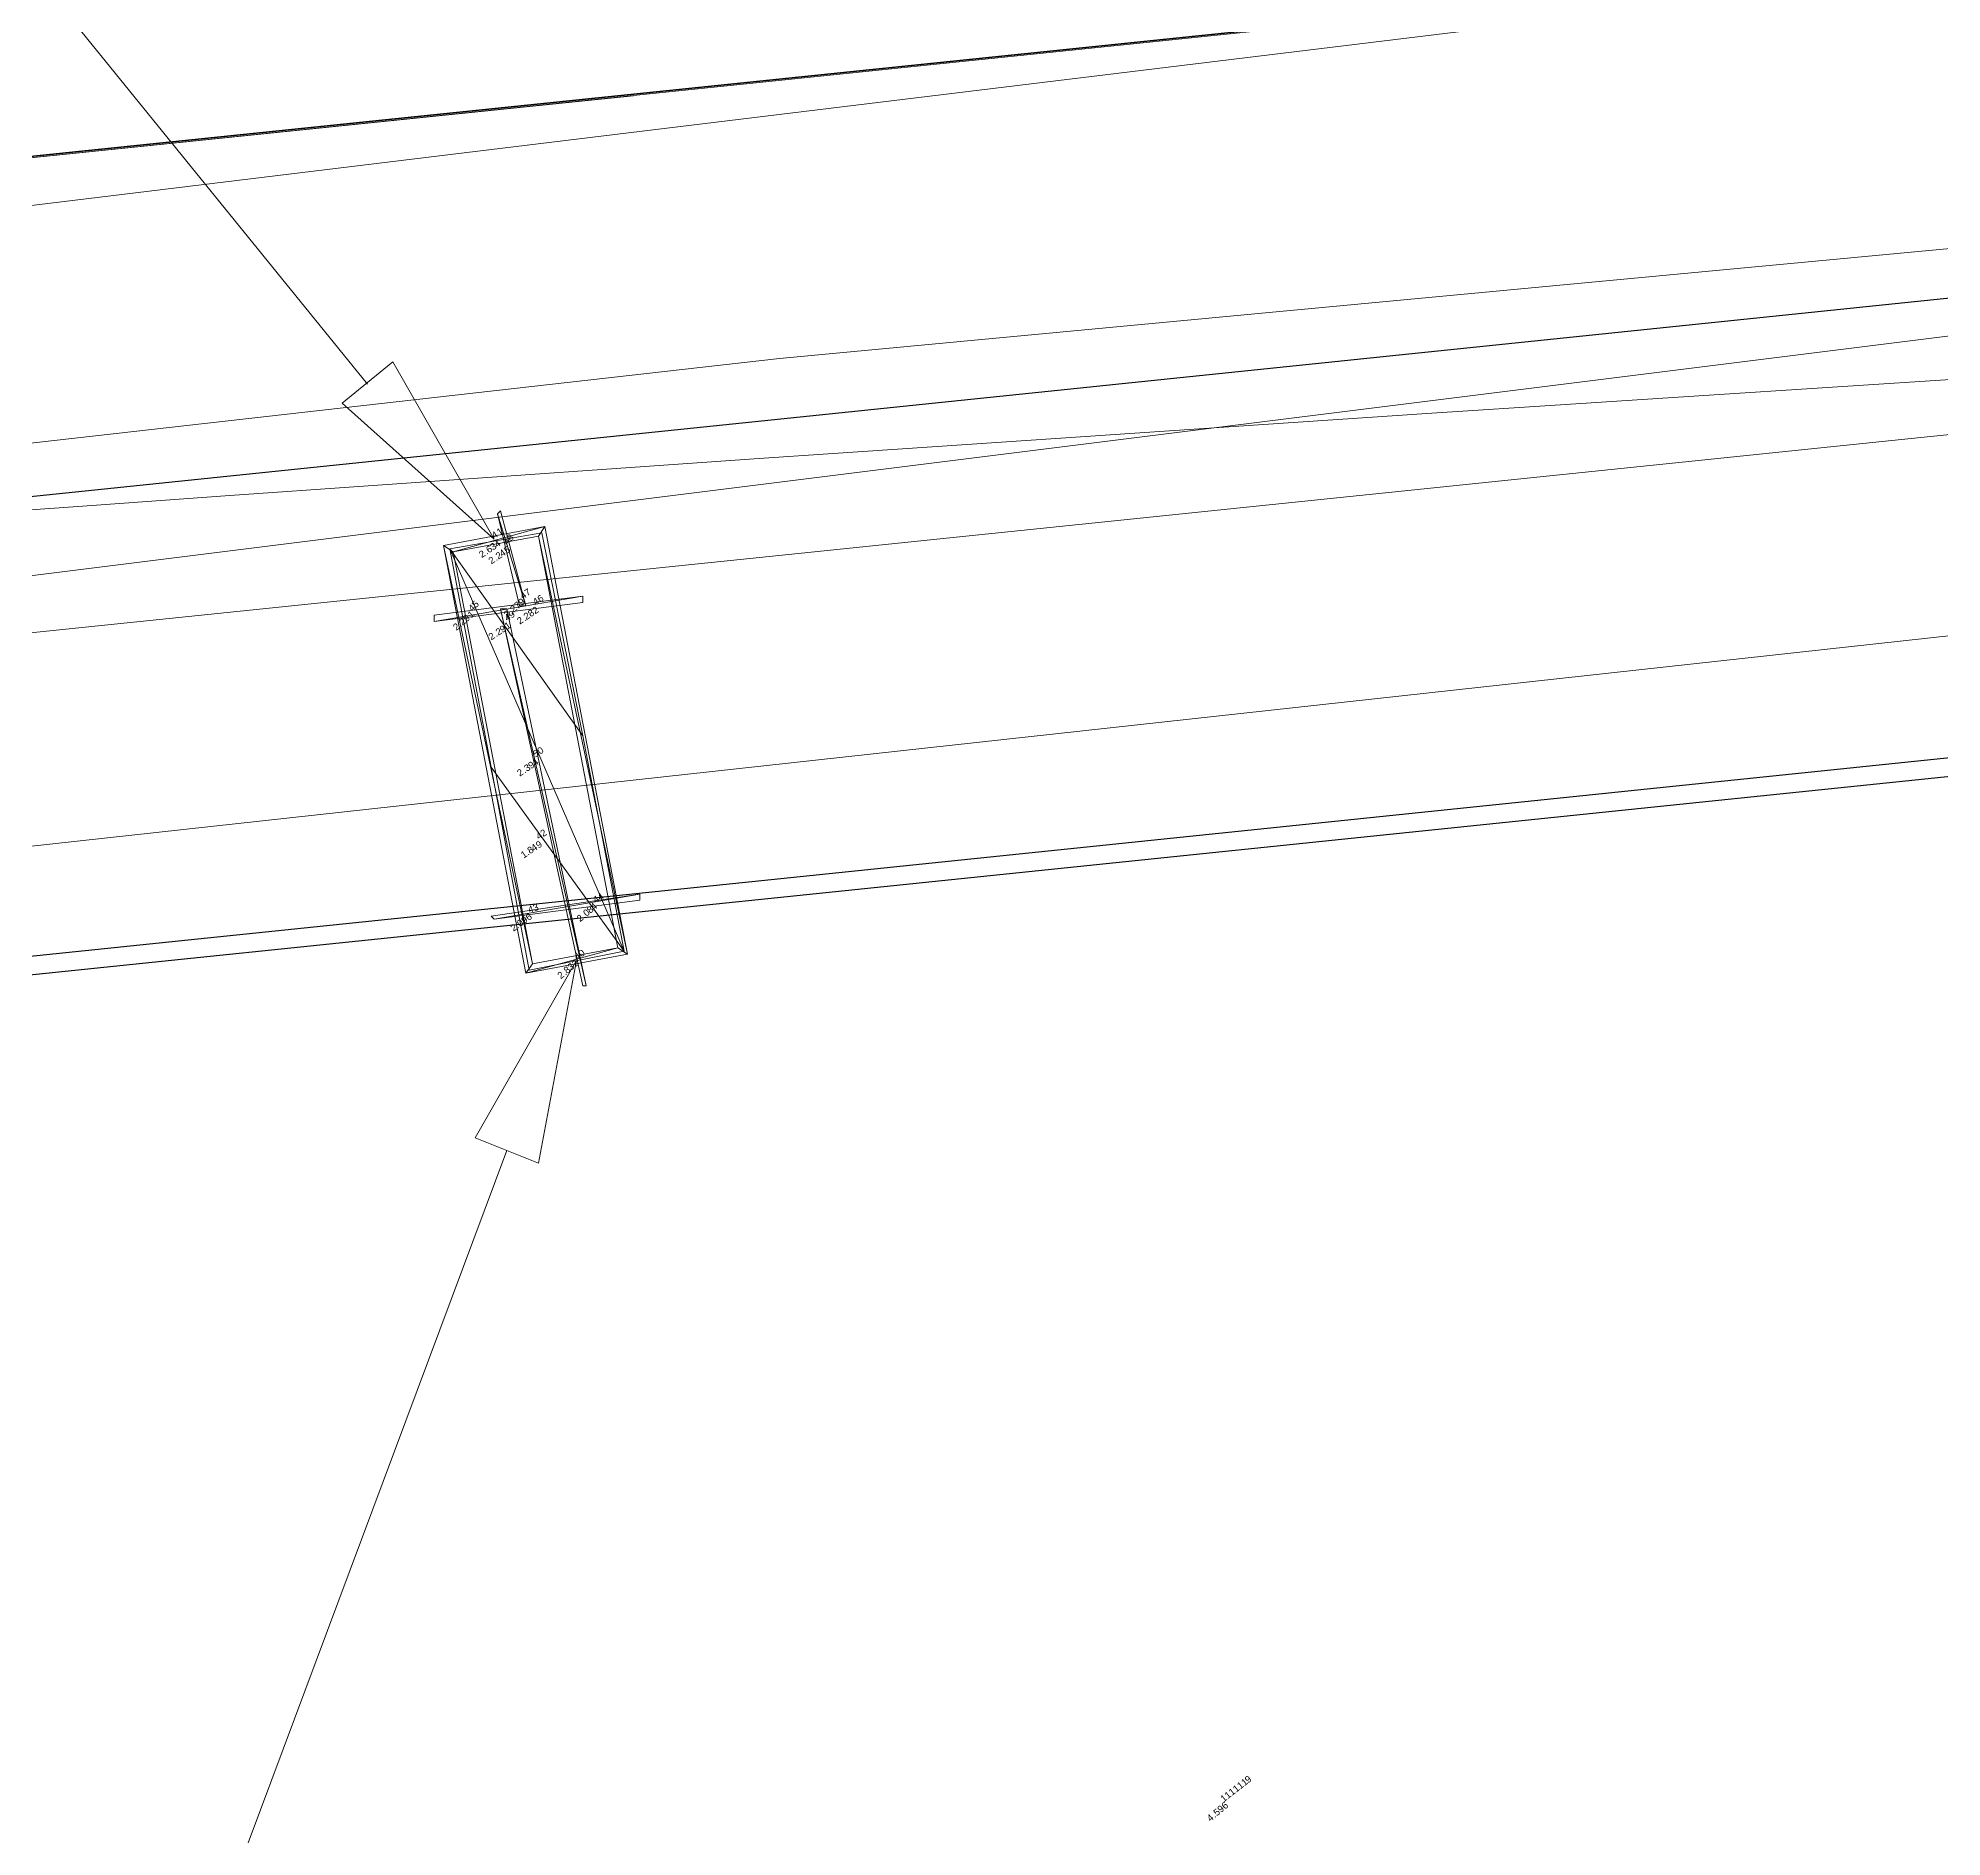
# Model space of a CAD drawing. Header units: inches. Extents: x -0.6 to 32.5, y 0.8 to 22.6.
# Drawn here: x 25.801 to 26.802, y 12.498 to 13.444 of the extents above; entities that cross this region are included whole.
import ezdxf

# ---------------------------------------------------------------- set-up
doc = ezdxf.new("R2010")
doc.units = ezdxf.units.IN
doc.header["$MEASUREMENT"] = 0
doc.layers.add('PDF_Geometry', color=7, linetype='Continuous', true_color=0xa5a5a5)
doc.layers.add('PDF_Text', color=7, linetype='Continuous')
doc.styles.add('PDF Arial', font='arial.ttf')

msp = doc.modelspace()

# ---------------------------------------------------------------- linework, layer by layer
at = {"layer": 'PDF_Geometry', "color": 7, "lineweight": 9}
for points in [[(25.9739, 13.2622), (25.4072, 13.9606), (25.3006, 13.9522)], [(26.1906, 13.2756), (26.1906, 13.2756)], [(26.0472, 12.8589), (25.7406, 12.0389), (25.6339, 12.0306)]]:
    msp.add_lwpolyline(points, dxfattribs=at)
at = {"layer": 'PDF_Geometry', "color": 254, "lineweight": 0, "true_color": 0xdcdcdc}
for points in [[(27.3156, 13.5389), (27.1489, 13.7722), (17.2789, 12.5006), (27.3156, 13.5389)], [(27.2155, 13.5289), (17.3989, 12.3339), (17.2789, 12.5006), (27.2155, 13.5289)], [(27.3339, 13.3622), (27.2155, 13.5289), (17.3989, 12.3339), (27.3339, 13.3622)]]:
    msp.add_lwpolyline(points, dxfattribs=at)
at = {"layer": 'PDF_Geometry', "lineweight": 0}
for points in [[(17.2789, 12.5006), (27.7239, 13.5806)], [(16.2956, 12.2206), (27.7239, 13.4022)], [(16.2956, 12.2206), (27.7239, 13.4022)]]:
    msp.add_lwpolyline(points, dxfattribs=at)
at = {"layer": 'PDF_Geometry', "color": 9, "lineweight": 5, "true_color": 0xbababa}
msp.add_lwpolyline([(18.3122, 12.4472), (18.8139, 12.5039), (19.2706, 12.5389), (19.4706, 12.5239), (19.6589, 12.5072), (19.8856, 12.5439), (20.3106, 12.6022), (20.7322, 12.6722), (21.1856, 12.7406), (21.5256, 12.7939), (22.0639, 12.8439), (22.6556, 12.9056), (23.2206, 12.9656), (23.9606, 13.0439), (24.1839, 13.0639), (24.8672, 13.1356), (25.4656, 13.1939), (26.1906, 13.2756), (26.8822, 13.3406), (27.5589, 13.4122), (27.7239, 13.4289)], dxfattribs=at)
at = {"layer": 'PDF_Geometry', "color": 7, "lineweight": 13}
for points in [[(24.5589, 13.2539), (26.1139, 13.4139)], [(11.8406, 11.6889), (27.7239, 13.3306)]]:
    msp.add_lwpolyline(points, dxfattribs=at)
at = {"layer": 'PDF_Geometry', "color": 2, "lineweight": 0}
for points in [[(27.7239, 13.4022), (16.2956, 12.2206), (15.6222, 12.1372), (14.9489, 12.0489), (14.2772, 11.9539), (13.6056, 11.8522), (11.7772, 11.5656), (11.4639, 11.5156), (11.8289, 11.5156), (27.7239, 13.1606)], [(16.2956, 12.2206), (16.4572, 11.9939), (27.7239, 13.4022), (16.2956, 12.2206)], [(16.4572, 11.9939), (27.7239, 13.4022), (27.7239, 13.2306), (16.4572, 11.9939)], [(27.7239, 13.2306), (27.7239, 13.1606), (16.4572, 11.9939), (27.7239, 13.2306)]]:
    msp.add_lwpolyline(points, dxfattribs=at)
at = {"layer": 'PDF_Geometry', "color": 7, "lineweight": 0}
for points in [[(25.9872, 13.2739), (26.0406, 13.1806), (25.9606, 13.2522), (25.9872, 13.2739)], [(26.0672, 13.1872), (26.0189, 13.1739), (26.0139, 13.1772), (26.0672, 13.1872)], [(26.0639, 13.1822), (26.0672, 13.1872), (26.0189, 13.1739), (26.0639, 13.1822)], [(26.1106, 12.9622), (26.0639, 13.1822), (26.0672, 13.1872), (26.1106, 12.9622)], [(26.1055, 12.9655), (26.1106, 12.9622), (26.0639, 13.1822), (26.1055, 12.9655)], [(26.0189, 13.1739), (26.0139, 13.1772), (26.0606, 12.9572), (26.0189, 13.1739)], [(26.0139, 13.1772), (26.0606, 12.9572), (26.0572, 12.9522), (26.0139, 13.1772)], [(26.0606, 12.9572), (26.0572, 12.9522), (26.1055, 12.9655), (26.0606, 12.9572)], [(26.0572, 12.9522), (26.1055, 12.9655), (26.1106, 12.9622), (26.0572, 12.9522)], [(26.0306, 12.8656), (26.0839, 12.9589), (26.0639, 12.8522), (26.0306, 12.8656)]]:
    msp.add_lwpolyline(points, dxfattribs=at)
at = {"layer": 'PDF_Geometry', "color": 140, "lineweight": 0}
for points in [[(26.0572, 13.1456), (26.0422, 13.1939), (26.0439, 13.1956), (26.0572, 13.1456)], [(26.0539, 13.1456), (26.0572, 13.1456), (26.0422, 13.1939), (26.0539, 13.1456)], [(26.0089, 13.1406), (26.0089, 13.1372), (26.0872, 13.1506), (26.0089, 13.1406)], [(26.0089, 13.1372), (26.0872, 13.1506), (26.0872, 13.1472), (26.0089, 13.1372)], [(26.0472, 13.1439), (26.0439, 13.1439), (26.0889, 12.9456), (26.0472, 13.1439)], [(26.0439, 13.1439), (26.0889, 12.9456), (26.0872, 12.9456), (26.0439, 13.1439)], [(26.0389, 12.9822), (26.0406, 12.9806), (26.1172, 12.9939), (26.0389, 12.9822)], [(26.0406, 12.9806), (26.1172, 12.9939), (26.1172, 12.9906), (26.0406, 12.9806)]]:
    msp.add_lwpolyline(points, dxfattribs=at)
at = {"layer": 'PDF_Geometry', "color": 6, "lineweight": 0}
for points in [[(26.0656, 13.1839), (26.0872, 13.0772), (26.0172, 13.1755), (26.0656, 13.1839)], [(26.0172, 13.1755), (26.0389, 13.0606), (26.1089, 12.9639), (26.0172, 13.1755)], [(26.0172, 13.1755), (26.0872, 13.0772), (26.1089, 12.9639), (26.0172, 13.1755)], [(26.0406, 13.1806), (26.0406, 13.1806)], [(26.0472, 13.1772), (26.0472, 13.1772)], [(26.0289, 13.1422), (26.0289, 13.1422)], [(26.0556, 13.1489), (26.0556, 13.1489)], [(26.0622, 13.1456), (26.0622, 13.1456)], [(26.0472, 13.1372), (26.0472, 13.1372)], [(26.0622, 13.0656), (26.0622, 13.0656)], [(26.0389, 13.0606), (26.1089, 12.9639), (26.0589, 12.9539), (26.0389, 13.0606)], [(26.0639, 13.0222), (26.0639, 13.0222)], [(26.0589, 12.9839), (26.0589, 12.9839)], [(26.0939, 12.9889), (26.0939, 12.9889)], [(26.0839, 12.9589), (26.0839, 12.9589)], [(26.4239, 12.5156), (26.4239, 12.5156)]]:
    msp.add_lwpolyline(points, dxfattribs=at)
at = {"layer": 'PDF_Geometry', "color": 7, "lineweight": 30}
msp.add_lwpolyline([(11.4939, 11.4739), (27.7239, 13.1506)], dxfattribs=at)
at = {"layer": 'PDF_Geometry', "color": 9, "lineweight": 5, "true_color": 0xbababa}
msp.add_arc((34.8942, -113.4496), 126.972, 93.234996, 101.368949, dxfattribs=at)
msp.add_arc((34.8942, -113.4496), 126.972, 93.234996, 101.368949, dxfattribs=at)

# ---------------------------------------------------------------- texts
at = {"layer": 'PDF_Text', "attachment_point": 7, "style": 'PDF Arial'}
for s, insert, char_height, rotation in [('\\W1.000981;4', (26.0406, 13.1806), 0.003562, 33.6989), ('\\W1.000949;1', (26.0433, 13.1824), 0.003562, 33.6989), ('\\W1.001051;48', (26.0473, 13.1772), 0.003563, 45), ('\\W1.001607;47', (26.0556, 13.1489), 0.003562, 33.6989), ('\\W1.001357;45', (26.029, 13.1422), 0.003563, 45), ('\\W1.000956;49', (26.0473, 13.1372), 0.003562, 33.6989), ('\\W1.000981;4', (26.0623, 13.1456), 0.003562, 33.6989), ('\\W0.998941;6', (26.0647, 13.1471), 0.003562, 33.6989), ('\\W1.001196;50', (26.0624, 13.0656), 0.003562, 33.6989), ('\\W1.000981;4', (26.0639, 13.0223), 0.003562, 33.6989), ('\\W1.001005;2', (26.0663, 13.0238), 0.003562, 33.6989), ('\\W1.000981;4', (26.0939, 12.9889), 0.003562, 33.6989), ('\\W1.000981;4', (26.0962, 12.9904), 0.003562, 33.6989), ('\\W1.001021;43', (26.059, 12.9838), 0.003562, 18.4349), ('\\W1.000981;4', (26.084, 12.9589), 0.003562, 33.6989), ('\\W1.001712;0', (26.0864, 12.9605), 0.003562, 33.6989), ('\\W1.000945;11', (26.4243, 12.5159), 0.003562, 37.8806), ('\\W1.000943;1111', (26.4287, 12.5193), 0.003562, 37.8806), ('\\W1.000870;9', (26.4372, 12.5258), 0.003562, 37.8806)]:
    msp.add_mtext(s, dxfattribs=dict(at, insert=insert, char_height=char_height, rotation=rotation))
at = {"layer": 'PDF_Text', "color": 3, "attachment_point": 7, "style": 'PDF Arial'}
for s, insert, char_height, rotation in [('\\W1.001005;2', (26.034, 13.1706), 0.003562, 33.6989), ('\\W1.000322;.6', (26.0366, 13.1723), 0.003562, 33.6989), ('\\W1.001289;3', (26.0399, 13.1745), 0.003562, 33.6989), ('\\W1.001832;.2', (26.0416, 13.169), 0.003562, 33.6989), ('\\W1.000981;4', (26.042, 13.176), 0.003562, 33.6989), ('\\W1.000981;4', (26.0447, 13.1711), 0.003562, 33.6989), ('\\W1.001554;5', (26.0472, 13.1727), 0.003562, 33.6989), ('\\W1.001005;2', (26.039, 13.1673), 0.003562, 33.6989), ('\\W1.000949;1', (26.0284, 13.1388), 0.003563, 39.8035), ('\\W1.001005;2', (26.0473, 13.139), 0.003563, 39.8035), ('\\W1.000991;.279', (26.0497, 13.1409), 0.003563, 39.8035), ('\\W1.000898;282', (26.0575, 13.1379), 0.003562, 33.6989), ('\\W1.000965;2.2', (26.0207, 13.1323), 0.003563, 39.8035), ('\\W1.000870;9', (26.0261, 13.1368), 0.003563, 39.8035), ('\\W1.001687;.2', (26.0416, 13.129), 0.003562, 33.6989), ('\\W1.000870;9', (26.0449, 13.1311), 0.003562, 33.6989), ('\\W1.000949;1', (26.0474, 13.1329), 0.003562, 33.6989), ('\\W1.001005;2', (26.054, 13.1356), 0.003562, 33.6989), ('\\W0.998831;.', (26.0566, 13.1373), 0.003562, 33.6989), ('\\W1.001005;2', (26.039, 13.1273), 0.003562, 33.6989), ('\\W1.001023;.3', (26.0566, 13.0573), 0.003562, 33.6989), ('\\W1.000870;9', (26.0599, 13.0595), 0.003562, 33.6989), ('\\W1.000981;4', (26.062, 13.061), 0.003562, 33.6989), ('\\W1.001005;2', (26.054, 13.0556), 0.003562, 33.6989), ('\\W1.000870;9', (26.0639, 13.0177), 0.003562, 33.6989), ('\\W1.000949;1', (26.056, 13.0125), 0.003562, 33.6989), ('\\W1.001068;.8', (26.0583, 13.014), 0.003562, 33.6989), ('\\W1.000981;4', (26.0614, 13.0161), 0.003562, 33.6989), ('\\W1.000592;096', (26.0541, 12.9764), 0.003563, 35.5395), ('\\W1.001005;2', (26.0857, 12.979), 0.003563, 39.8035), ('\\W1.001634;.0', (26.0881, 12.9809), 0.003563, 39.8035), ('\\W1.001422;8', (26.0911, 12.9834), 0.003563, 39.8035), ('\\W1.000981;4', (26.093, 12.9851), 0.003563, 39.8035), ('\\W0.999834;2.', (26.0507, 12.974), 0.003563, 35.5395), ('\\W1.001005;2', (26.0756, 12.949), 0.003563, 39.8035), ('\\W1.001422;8', (26.0789, 12.9517), 0.003563, 39.8035), ('\\W0.998831;.', (26.078, 12.951), 0.003563, 39.8035), ('\\W1.001289;3', (26.081, 12.9534), 0.003563, 39.8035), ('\\W1.001005;2', (26.0831, 12.9552), 0.003563, 39.8035), ('\\W1.000703;.596', (26.4197, 12.5076), 0.003563, 39.8035), ('\\W1.000981;4', (26.4173, 12.5056), 0.003563, 39.8035)]:
    msp.add_mtext(s, dxfattribs=dict(at, insert=insert, char_height=char_height, rotation=rotation))

doc.saveas('drawing.dxf')
